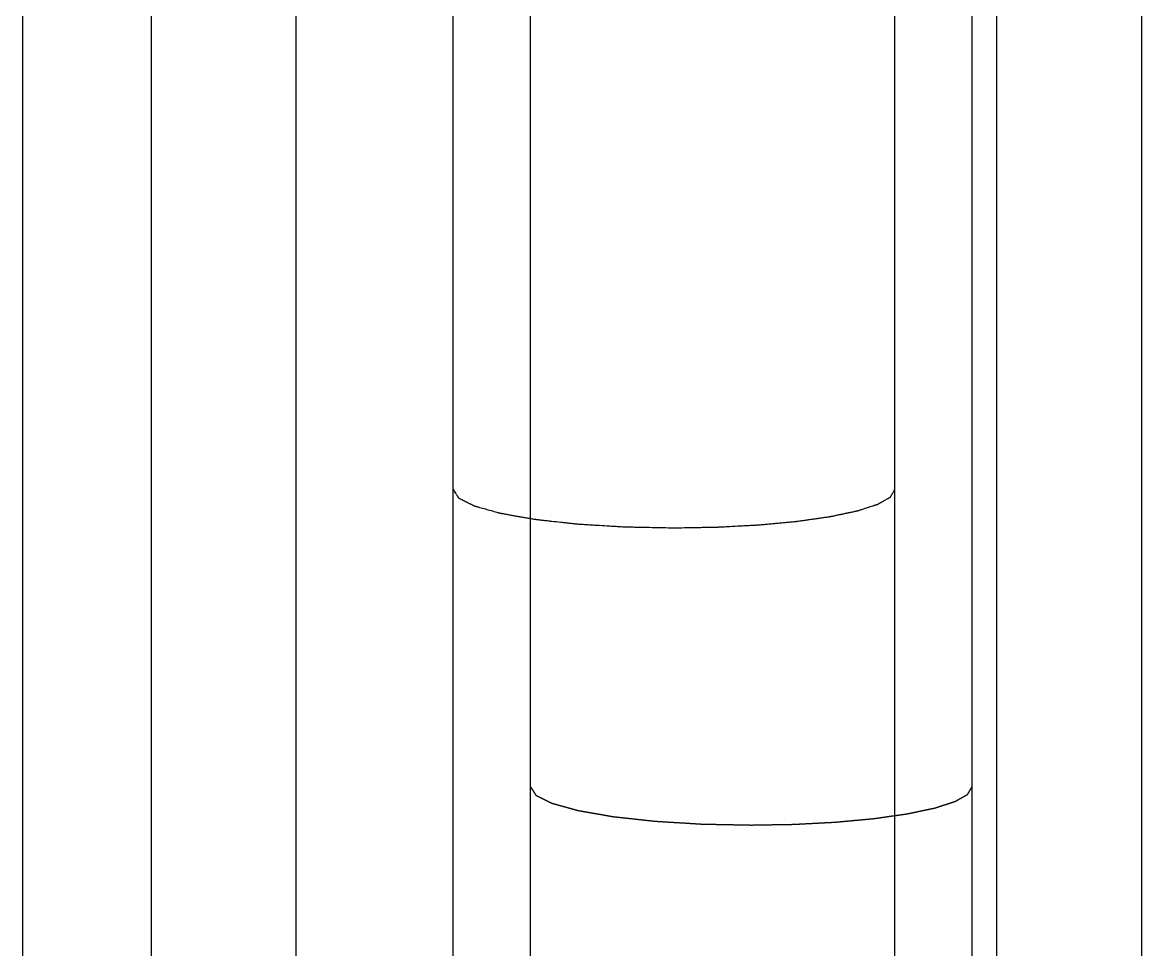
# Model space of a CAD drawing. Header units: millimetres. Extents: x 324 to 7054, y -67 to 2159.
# Drawn here: x 1464.03 to 1484.3, y 1561 to 1577.8 of the extents above; entities that cross this region are included whole.
import ezdxf

# ---------------------------------------------------------------- set-up
doc = ezdxf.new("R2010")
doc.units = ezdxf.units.MM
doc.header["$LTSCALE"] = 153.67
doc.linetypes.add('CENTER', pattern=[0.6, 0.375, -0.075, 0.075, -0.075])
doc.linetypes.add('DOT', pattern=[0.2, 0.1, -0.1])
doc.layers.get('0').update_dxf_attribs({"linetype": 'CONTINUOUS'})
doc.layers.add('00_BUW_DATUM', color=7, linetype='CONTINUOUS')
doc.layers.add('02___PRT_ALL_AXES', color=7, linetype='CONTINUOUS')

msp = doc.modelspace()

# ---------------------------------------------------------------- linework, layer by layer
at = {"linetype": 'Continuous'}
for points, knots in [([(1471.83466, 1569.33828), (1471.84191, 1569.32706), (1471.8564, 1569.30462), (1471.87452, 1569.27656), (1471.88902, 1569.25412), (1471.89989, 1569.23729), (1471.90895, 1569.22326), (1471.9162, 1569.21204), (1471.92164, 1569.20362), (1471.92615, 1569.19661), (1471.92982, 1569.191), (1471.93176, 1569.18784), (1471.93324, 1569.18574), (1471.9338, 1569.18432), (1471.93762, 1569.18268), (1471.94148, 1569.18067), (1471.94956, 1569.17667), (1471.96154, 1569.17067), (1471.9776, 1569.16268), (1471.99898, 1569.15201), (1472.02571, 1569.13868), (1472.05778, 1569.12269), (1472.08986, 1569.10669), (1472.12194, 1569.09069), (1472.14867, 1569.07736), (1472.17005, 1569.0667), (1472.18609, 1569.0587), (1472.19944, 1569.05204), (1472.21016, 1569.04671), (1472.21677, 1569.04337), (1472.22227, 1569.04072), (1472.22697, 1569.038), (1472.23863, 1569.03508), (1472.25127, 1569.03146), (1472.26859, 1569.02668), (1472.29008, 1569.02069), (1472.32455, 1569.01112), (1472.36762, 1568.99915), (1472.41931, 1568.98478), (1472.47099, 1568.97042), (1472.52268, 1568.95606), (1472.57436, 1568.94169), (1472.61744, 1568.92972), (1472.65188, 1568.92014), (1472.67346, 1568.91416), (1472.68846, 1568.90997), (1472.6961, 1568.90788), (1472.70025, 1568.90667), (1472.70649, 1568.9057), (1472.71357, 1568.90441), (1472.7253, 1568.90239), (1472.74564, 1568.89883), (1472.7748, 1568.89375), (1472.82141, 1568.88563), (1472.87968, 1568.87548), (1472.94959, 1568.86329), (1473.01951, 1568.85111), (1473.08943, 1568.83892), (1473.15935, 1568.82674), (1473.21762, 1568.81659), (1473.26421, 1568.80846), (1473.29341, 1568.8034), (1473.31658, 1568.7993), (1473.32999, 1568.79709), (1473.33834, 1568.79547), (1473.34532, 1568.79474), (1473.35729, 1568.79341), (1473.38141, 1568.79079), (1473.41577, 1568.78702), (1473.47081, 1568.78101), (1473.53958, 1568.77349), (1473.64963, 1568.76145), (1473.75967, 1568.74942), (1473.86972, 1568.73738), (1473.95224, 1568.72836), (1474.01417, 1568.72159), (1474.0554, 1568.71707), (1474.0761, 1568.71484), (1474.09647, 1568.71249), (1474.128, 1568.71092), (1474.16591, 1568.70843), (1474.22741, 1568.70474), (1474.30399, 1568.70002), (1474.39602, 1568.6944), (1474.51867, 1568.6869), (1474.64134, 1568.6794), (1474.764, 1568.67189), (1474.84069, 1568.66722), (1474.8943, 1568.66391), (1474.9212, 1568.66231), (1474.93643, 1568.66131), (1474.95312, 1568.66115), (1474.97348, 1568.66066), (1475.00634, 1568.66004), (1475.06372, 1568.65889), (1475.14575, 1568.65728), (1475.27696, 1568.65468), (1475.44099, 1568.65143), (1475.63782, 1568.64754), (1475.76903, 1568.64494), (1475.83464, 1568.64364)], [0, 0, 0, 0, 0.03125, 0.0625, 0.078125, 0.09375, 0.109375, 0.1171875, 0.125, 0.1328125, 0.13671875, 0.140625, 0.14160156, 0.14257812, 0.14453125, 0.14648438, 0.1484375, 0.15625, 0.1640625, 0.171875, 0.1875, 0.203125, 0.21875, 0.234375, 0.25, 0.2578125, 0.265625, 0.2734375, 0.27734375, 0.28125, 0.28320312, 0.28515625, 0.2890625, 0.29296875, 0.296875, 0.3046875, 0.3125, 0.328125, 0.34375, 0.359375, 0.375, 0.390625, 0.40625, 0.4140625, 0.421875, 0.42578125, 0.42773438, 0.42871094, 0.4296875, 0.43164062, 0.43359375, 0.4375, 0.4453125, 0.453125, 0.46875, 0.484375, 0.5, 0.515625, 0.53125, 0.546875, 0.5546875, 0.5625, 0.56640625, 0.5703125, 0.57128906, 0.57226562, 0.57421875, 0.578125, 0.5859375, 0.59375, 0.609375, 0.625, 0.65625, 0.671875, 0.6875, 0.703125, 0.70703125, 0.7109375, 0.71484375, 0.71875, 0.7265625, 0.734375, 0.75, 0.765625, 0.78125, 0.8125, 0.828125, 0.84375, 0.8515625, 0.85546875, 0.85742188, 0.859375, 0.86328125, 0.8671875, 0.875, 0.890625, 0.90625, 0.9375, 0.96875, 1, 1, 1, 1]), ([(1475.83464, 1568.64364), (1475.89939, 1568.64475), (1476.02888, 1568.64695), (1476.19074, 1568.64971), (1476.32023, 1568.65192), (1476.41736, 1568.65356), (1476.49825, 1568.65497), (1476.55497, 1568.65587), (1476.58723, 1568.65652), (1476.61185, 1568.65664), (1476.63487, 1568.65816), (1476.66612, 1568.6597), (1476.72054, 1568.66261), (1476.82958, 1568.66829), (1476.95411, 1568.67484), (1477.07867, 1568.68137), (1477.17211, 1568.68625), (1477.24988, 1568.69037), (1477.30451, 1568.69317), (1477.33544, 1568.69489), (1477.35945, 1568.69584), (1477.38033, 1568.69811), (1477.40927, 1568.70067), (1477.45939, 1568.70536), (1477.53127, 1568.71196), (1477.6174, 1568.71993), (1477.70357, 1568.72788), (1477.78973, 1568.73584), (1477.86153, 1568.74247), (1477.91897, 1568.74777), (1477.96206, 1568.75175), (1477.99792, 1568.75508), (1478.02313, 1568.75737), (1478.03736, 1568.75874), (1478.04855, 1568.7596), (1478.05773, 1568.7611), (1478.07068, 1568.76288), (1478.09301, 1568.76609), (1478.12508, 1568.77063), (1478.1635, 1568.77609), (1478.21474, 1568.78337), (1478.27879, 1568.79248), (1478.35564, 1568.8034), (1478.4325, 1568.81433), (1478.49655, 1568.82343), (1478.54778, 1568.83072), (1478.58624, 1568.83617), (1478.61818, 1568.84074), (1478.64074, 1568.8439), (1478.65333, 1568.84576), (1478.66361, 1568.84702), (1478.67068, 1568.84876), (1478.68122, 1568.85091), (1478.69915, 1568.85475), (1478.72503, 1568.86019), (1478.75598, 1568.86675), (1478.79728, 1568.87547), (1478.84889, 1568.88639), (1478.91083, 1568.89948), (1478.97277, 1568.91258), (1479.02439, 1568.92349), (1479.06567, 1568.93222), (1479.09667, 1568.93876), (1479.1224, 1568.94423), (1479.14061, 1568.94803), (1479.1507, 1568.95024), (1479.15916, 1568.9518), (1479.1642, 1568.95375), (1479.17212, 1568.95621), (1479.18543, 1568.96058), (1479.20472, 1568.96679), (1479.22775, 1568.97426), (1479.2585, 1568.98422), (1479.29693, 1568.99667), (1479.34304, 1569.0116), (1479.38915, 1569.02654), (1479.42758, 1569.03898), (1479.45833, 1569.04894), (1479.47753, 1569.05516), (1479.49292, 1569.06014), (1479.5044, 1569.06388), (1479.51414, 1569.06698), (1479.52156, 1569.06949), (1479.52813, 1569.07129), (1479.53089, 1569.07338), (1479.53591, 1569.07606), (1479.54173, 1569.07945), (1479.5489, 1569.08349), (1479.5584, 1569.0889), (1479.57029, 1569.09565), (1479.58931, 1569.10645), (1479.61309, 1569.11996), (1479.64162, 1569.13616), (1479.67015, 1569.15237), (1479.69392, 1569.16587), (1479.71294, 1569.17668), (1479.72483, 1569.18343), (1479.73434, 1569.18883), (1479.74149, 1569.19288), (1479.74738, 1569.19626), (1479.75163, 1569.19862), (1479.75387, 1569.19998), (1479.75608, 1569.20097), (1479.75627, 1569.20206), (1479.75723, 1569.20349), (1479.75858, 1569.20599), (1479.76069, 1569.20957), (1479.76314, 1569.21386), (1479.76643, 1569.21958), (1479.77054, 1569.22673), (1479.77711, 1569.23817), (1479.78533, 1569.25248), (1479.7952, 1569.26964), (1479.80506, 1569.2868), (1479.81822, 1569.30969), (1479.82808, 1569.32685), (1479.83466, 1569.33829)], [0, 0, 0, 0, 0.03125, 0.0625, 0.078125, 0.09375, 0.109375, 0.1171875, 0.12109375, 0.125, 0.12890625, 0.1328125, 0.140625, 0.15625, 0.1875, 0.203125, 0.21875, 0.234375, 0.2421875, 0.24609375, 0.25, 0.25390625, 0.2578125, 0.265625, 0.28125, 0.296875, 0.3125, 0.328125, 0.34375, 0.3515625, 0.359375, 0.3671875, 0.37109375, 0.37304688, 0.375, 0.37695312, 0.37890625, 0.3828125, 0.390625, 0.3984375, 0.40625, 0.421875, 0.4375, 0.453125, 0.46875, 0.4765625, 0.484375, 0.4921875, 0.49609375, 0.49804688, 0.5, 0.50195312, 0.50390625, 0.5078125, 0.515625, 0.5234375, 0.53125, 0.546875, 0.5625, 0.578125, 0.59375, 0.6015625, 0.609375, 0.6171875, 0.62109375, 0.62304688, 0.625, 0.62695312, 0.62890625, 0.6328125, 0.640625, 0.6484375, 0.65625, 0.671875, 0.6875, 0.703125, 0.71875, 0.7265625, 0.734375, 0.73828125, 0.7421875, 0.74609375, 0.74804688, 0.75, 0.75195312, 0.75390625, 0.7578125, 0.76171875, 0.765625, 0.7734375, 0.78125, 0.796875, 0.8125, 0.828125, 0.84375, 0.8515625, 0.859375, 0.86328125, 0.8671875, 0.87109375, 0.87304688, 0.87402344, 0.875, 0.87597656, 0.87695312, 0.87890625, 0.8828125, 0.88671875, 0.890625, 0.8984375, 0.90625, 0.921875, 0.9375, 0.953125, 0.96875, 1, 1, 1, 1])]:
    msp.add_open_spline(points, degree=3, knots=knots, dxfattribs=at)
at = {"linetype": 'CENTER'}
for points, knots in [([(1473.23466, 1563.95519), (1473.24191, 1563.94397), (1473.2564, 1563.92153), (1473.27452, 1563.89347), (1473.28902, 1563.87103), (1473.29989, 1563.8542), (1473.30895, 1563.84017), (1473.3162, 1563.82895), (1473.32164, 1563.82053), (1473.32615, 1563.81352), (1473.32982, 1563.80791), (1473.33176, 1563.80475), (1473.33324, 1563.80265), (1473.3338, 1563.80123), (1473.33762, 1563.79958), (1473.34148, 1563.79758), (1473.34956, 1563.79358), (1473.36154, 1563.78758), (1473.3776, 1563.77958), (1473.39898, 1563.76892), (1473.42571, 1563.75559), (1473.45778, 1563.7396), (1473.48986, 1563.7236), (1473.52194, 1563.7076), (1473.54867, 1563.69427), (1473.57005, 1563.68361), (1473.58609, 1563.67561), (1473.59944, 1563.66895), (1473.61016, 1563.66362), (1473.61677, 1563.66028), (1473.62227, 1563.65763), (1473.62697, 1563.65491), (1473.63863, 1563.65199), (1473.65127, 1563.64837), (1473.66859, 1563.64359), (1473.69008, 1563.6376), (1473.72455, 1563.62803), (1473.76762, 1563.61606), (1473.81931, 1563.60169), (1473.87099, 1563.58733), (1473.92268, 1563.57296), (1473.97436, 1563.5586), (1474.01744, 1563.54663), (1474.05188, 1563.53705), (1474.07346, 1563.53107), (1474.08846, 1563.52688), (1474.0961, 1563.52479), (1474.10025, 1563.52358), (1474.10649, 1563.52261), (1474.11357, 1563.52132), (1474.1253, 1563.5193), (1474.14564, 1563.51574), (1474.1748, 1563.51066), (1474.22141, 1563.50254), (1474.27968, 1563.49238), (1474.34959, 1563.4802), (1474.41951, 1563.46802), (1474.48943, 1563.45583), (1474.55935, 1563.44365), (1474.61762, 1563.4335), (1474.66421, 1563.42537), (1474.69341, 1563.42031), (1474.71658, 1563.41621), (1474.72999, 1563.414), (1474.73834, 1563.41238), (1474.74532, 1563.41165), (1474.75729, 1563.41032), (1474.78141, 1563.4077), (1474.81577, 1563.40393), (1474.87081, 1563.39792), (1474.93958, 1563.3904), (1475.04963, 1563.37836), (1475.15967, 1563.36633), (1475.26972, 1563.35429), (1475.35224, 1563.34526), (1475.41417, 1563.3385), (1475.4554, 1563.33398), (1475.4761, 1563.33175), (1475.49647, 1563.3294), (1475.528, 1563.32783), (1475.56591, 1563.32534), (1475.62741, 1563.32164), (1475.70399, 1563.31693), (1475.79602, 1563.31131), (1475.91867, 1563.30381), (1476.04134, 1563.29631), (1476.164, 1563.2888), (1476.24069, 1563.28413), (1476.29431, 1563.28082), (1476.3212, 1563.27921), (1476.33644, 1563.27822), (1476.36135, 1563.27796), (1476.39786, 1563.27706), (1476.46341, 1563.27583), (1476.54512, 1563.27417), (1476.67598, 1563.27159), (1476.83952, 1563.26834), (1477.03579, 1563.26445), (1477.16663, 1563.26185), (1477.23205, 1563.26055)], [0, 0, 0, 0, 0.03125, 0.0625, 0.078125, 0.09375, 0.109375, 0.1171875, 0.125, 0.1328125, 0.13671875, 0.140625, 0.14160156, 0.14257812, 0.14453125, 0.14648438, 0.1484375, 0.15625, 0.1640625, 0.171875, 0.1875, 0.203125, 0.21875, 0.234375, 0.25, 0.2578125, 0.265625, 0.2734375, 0.27734375, 0.28125, 0.28320312, 0.28515625, 0.2890625, 0.29296875, 0.296875, 0.3046875, 0.3125, 0.328125, 0.34375, 0.359375, 0.375, 0.390625, 0.40625, 0.4140625, 0.421875, 0.42578125, 0.42773438, 0.42871094, 0.4296875, 0.43164062, 0.43359375, 0.4375, 0.4453125, 0.453125, 0.46875, 0.484375, 0.5, 0.515625, 0.53125, 0.546875, 0.5546875, 0.5625, 0.56640625, 0.5703125, 0.57128906, 0.57226562, 0.57421875, 0.578125, 0.5859375, 0.59375, 0.609375, 0.625, 0.65625, 0.671875, 0.6875, 0.703125, 0.70703125, 0.7109375, 0.71484375, 0.71875, 0.7265625, 0.734375, 0.75, 0.765625, 0.78125, 0.8125, 0.828125, 0.84375, 0.8515625, 0.85546875, 0.85742188, 0.859375, 0.8671875, 0.875, 0.890625, 0.90625, 0.9375, 0.96875, 1, 1, 1, 1]), ([(1477.23205, 1563.26055), (1477.2968, 1563.26165), (1477.4263, 1563.26384), (1477.58817, 1563.26658), (1477.71766, 1563.26877), (1477.8148, 1563.2704), (1477.8957, 1563.2718), (1477.95242, 1563.2727), (1477.98469, 1563.27335), (1478.0093, 1563.27346), (1478.03233, 1563.27498), (1478.06358, 1563.27651), (1478.11802, 1563.27942), (1478.22707, 1563.28508), (1478.35164, 1563.29162), (1478.47621, 1563.29814), (1478.56967, 1563.30301), (1478.64746, 1563.30712), (1478.7021, 1563.30991), (1478.73303, 1563.31163), (1478.75705, 1563.31258), (1478.77794, 1563.31484), (1478.80688, 1563.3174), (1478.85703, 1563.32209), (1478.92893, 1563.32868), (1479.01509, 1563.33664), (1479.10129, 1563.34458), (1479.18748, 1563.35253), (1479.25931, 1563.35915), (1479.31676, 1563.36445), (1479.35987, 1563.36842), (1479.39574, 1563.37174), (1479.42096, 1563.37403), (1479.43519, 1563.3754), (1479.44638, 1563.37626), (1479.45558, 1563.37776), (1479.46853, 1563.37953), (1479.49087, 1563.38274), (1479.52296, 1563.38728), (1479.5614, 1563.39274), (1479.61267, 1563.40002), (1479.67675, 1563.40911), (1479.75365, 1563.42003), (1479.83054, 1563.43095), (1479.89463, 1563.44004), (1479.94589, 1563.44732), (1479.98436, 1563.45277), (1480.01632, 1563.45733), (1480.03889, 1563.4605), (1480.05149, 1563.46235), (1480.06178, 1563.46361), (1480.06885, 1563.46535), (1480.0794, 1563.4675), (1480.09734, 1563.47134), (1480.12325, 1563.47678), (1480.15422, 1563.48333), (1480.19555, 1563.49205), (1480.2472, 1563.50296), (1480.30919, 1563.51604), (1480.37118, 1563.52913), (1480.42284, 1563.54004), (1480.46416, 1563.54877), (1480.49518, 1563.55531), (1480.52092, 1563.56077), (1480.53915, 1563.56457), (1480.54925, 1563.56678), (1480.55771, 1563.56833), (1480.56277, 1563.57028), (1480.57069, 1563.57274), (1480.58401, 1563.57711), (1480.60333, 1563.58332), (1480.62639, 1563.59079), (1480.65718, 1563.60074), (1480.69565, 1563.61319), (1480.74182, 1563.62812), (1480.78799, 1563.64304), (1480.82646, 1563.65549), (1480.85724, 1563.66544), (1480.87647, 1563.67166), (1480.89188, 1563.67664), (1480.90338, 1563.68037), (1480.91313, 1563.68347), (1480.92056, 1563.68598), (1480.92713, 1563.68779), (1480.9299, 1563.68987), (1480.93493, 1563.69255), (1480.94076, 1563.69594), (1480.94795, 1563.69999), (1480.95746, 1563.70539), (1480.96938, 1563.71214), (1480.98844, 1563.72294), (1481.01227, 1563.73644), (1481.04086, 1563.75264), (1481.06945, 1563.76885), (1481.09328, 1563.78235), (1481.11234, 1563.79315), (1481.12425, 1563.7999), (1481.13378, 1563.8053), (1481.14094, 1563.80935), (1481.14685, 1563.81273), (1481.15111, 1563.81509), (1481.15335, 1563.81645), (1481.15556, 1563.81744), (1481.15576, 1563.81854), (1481.15672, 1563.81996), (1481.15809, 1563.82248), (1481.1602, 1563.82606), (1481.16267, 1563.83037), (1481.16598, 1563.83611), (1481.17012, 1563.84328), (1481.17674, 1563.85476), (1481.18501, 1563.86911), (1481.19494, 1563.88633), (1481.20487, 1563.90355), (1481.21811, 1563.9265), (1481.22804, 1563.94372), (1481.23466, 1563.9552)], [0, 0, 0, 0, 0.03125, 0.0625, 0.078125, 0.09375, 0.109375, 0.1171875, 0.12109375, 0.125, 0.12890625, 0.1328125, 0.140625, 0.15625, 0.1875, 0.203125, 0.21875, 0.234375, 0.2421875, 0.24609375, 0.25, 0.25390625, 0.2578125, 0.265625, 0.28125, 0.296875, 0.3125, 0.328125, 0.34375, 0.3515625, 0.359375, 0.3671875, 0.37109375, 0.37304688, 0.375, 0.37695312, 0.37890625, 0.3828125, 0.390625, 0.3984375, 0.40625, 0.421875, 0.4375, 0.453125, 0.46875, 0.4765625, 0.484375, 0.4921875, 0.49609375, 0.49804688, 0.5, 0.50195312, 0.50390625, 0.5078125, 0.515625, 0.5234375, 0.53125, 0.546875, 0.5625, 0.578125, 0.59375, 0.6015625, 0.609375, 0.6171875, 0.62109375, 0.62304688, 0.625, 0.62695312, 0.62890625, 0.6328125, 0.640625, 0.6484375, 0.65625, 0.671875, 0.6875, 0.703125, 0.71875, 0.7265625, 0.734375, 0.73828125, 0.7421875, 0.74609375, 0.74804688, 0.75, 0.75195312, 0.75390625, 0.7578125, 0.76171875, 0.765625, 0.7734375, 0.78125, 0.796875, 0.8125, 0.828125, 0.84375, 0.8515625, 0.859375, 0.86328125, 0.8671875, 0.87109375, 0.87304688, 0.87402344, 0.875, 0.87597656, 0.87695312, 0.87890625, 0.8828125, 0.88671875, 0.890625, 0.8984375, 0.90625, 0.921875, 0.9375, 0.953125, 0.96875, 1, 1, 1, 1])]:
    msp.add_open_spline(points, degree=3, knots=knots, dxfattribs=at)
at = {"layer": '00_BUW_DATUM', "linetype": 'Continuous'}
for p, q in [((1471.8347, 1539.50707), (1471.83463, 1590.41312)), ((1479.8347, 1539.50708), (1479.83463, 1590.41313))]:
    msp.add_line(p, q, dxfattribs=at)
at = {"layer": '00_BUW_DATUM', "linetype": 'CENTER'}
for p, q in [((1473.23469, 1538.96681), (1473.23463, 1585.03003)), ((1481.23469, 1538.96682), (1481.23463, 1585.03004))]:
    msp.add_line(p, q, dxfattribs=at)
at = {"layer": '02___PRT_ALL_AXES', "linetype": 'Continuous'}
for p, q in [((1468.98946, 1718.14648), (1468.98946, 1533.34075)), ((1481.68005, 1539.99564), (1481.68005, 1718.14648)), ((1466.36484, 1709.56174), (1466.36484, 1526.51699)), ((1484.30467, 1709.56174), (1484.30467, 1526.51699)), ((1464.03476, 1671.97699), (1464.03476, 1351.97699))]:
    msp.add_line(p, q, dxfattribs=at)
at = {"layer": '02___PRT_ALL_AXES', "linetype": 'DOT'}
msp.add_line((1464.03476, 1671.97699), (1464.03476, 1351.97699), dxfattribs=at)
at = {"layer": '02___PRT_ALL_AXES', "linetype": 'CENTER'}
msp.add_line((1464.03476, 1671.97699), (1464.03476, 1351.97699), dxfattribs=at)

doc.saveas('drawing.dxf')
